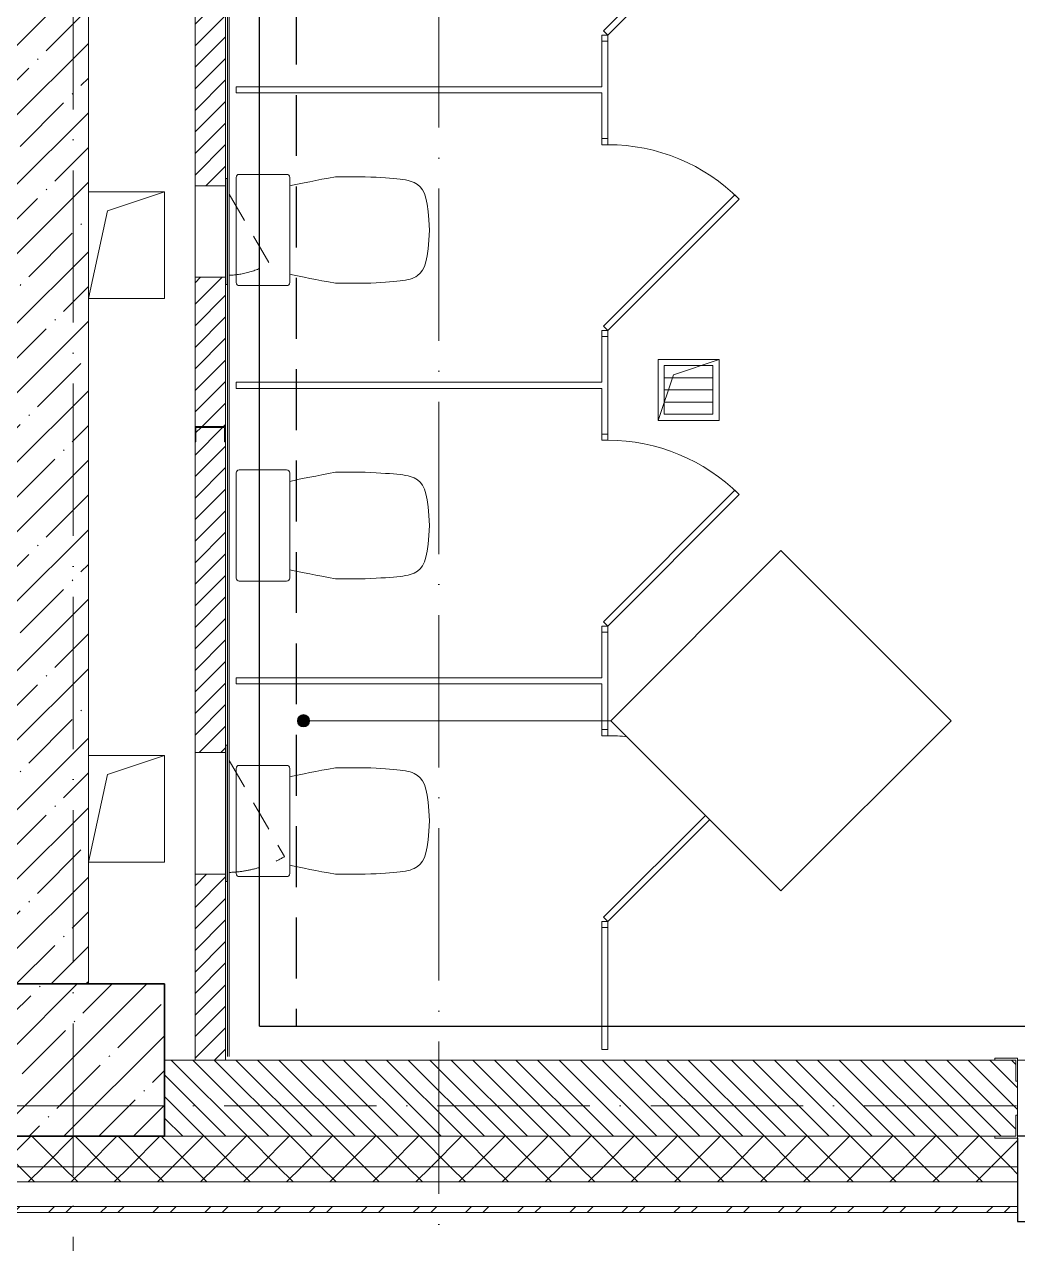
# Model space of a CAD drawing. Header units: millimetres. Extents: x -213536 to 1564669, y -45299 to 942238.
# Drawn here: x 444606 to 447866, y 501550 to 505552 of the extents above; entities that cross this region are included whole.
import ezdxf

# ---------------------------------------------------------------- set-up
doc = ezdxf.new("R2010")
doc.units = ezdxf.units.MM
for name, pattern in [('01 Штриховая _2 мм_', [300, 200, -100]), ('200_ШТРИХ_ш1п0_6_', [160, 100, -60]), ('50_200_ШТРИХ_1Т_ш5_п1_п1_', [700, 500, -100, 0, -100]), ('Штрих короткий', [300, 150, -150])]:
    doc.linetypes.add(name, pattern=pattern)
for name, color, linetype, lineweight in [('0-1', 7, 'Continuous', 5), ('0-2', 7, 'Continuous', 9), ('3) ЖБ 4м', 3, 'Continuous', 30), ('Импосты витража-1', 7, 'Continuous', 25), ('Линии', 7, 'Continuous', 9), ('Линии-2', 7, 'Continuous', 5), ('Несущие колонны', 7, 'Continuous', 9), ('Несущие колонны-1', 7, 'Continuous', 35), ('Обобщенные модели', 7, 'Continuous', 9), ('Общие ребра', 7, 'Continuous', 9), ('Окна', 7, 'Continuous', 9), ('Оси-2', 7, '50_200_ШТРИХ_1Т_ш5_п1_п1_', 9), ('Открывание в плане-2', 7, '200_ШТРИХ_ш1п0_6_', 9), ('Перемычка-1', 7, 'Штрих короткий', 9), ('СТ-1_16', 7, '01 Штриховая _2 мм_', 90), ('Стены', 7, 'Continuous', 9), ('Стены-1', 7, 'Continuous', 13), ('Штриховка разреза-1', 7, 'Continuous', 9)]:
    doc.layers.add(name, color=color, linetype=linetype, lineweight=lineweight)
for name, color, linetype, lineweight, true_color in [('Каркас_Импост-2', 7, 'Continuous', 9, 0xaaaaaa), ('Открывание-2', 7, 'Continuous', 9, 0xaaaaaa), ('Панель-1', 7, 'Continuous', 9, 0xaaaaaa), ('Проем-1', 7, 'Continuous', 9, 0xaaaaaa), ('Сантехнические приборы-1', 7, 'Continuous', 9, 0xaaaaaa), ('СТ-11', 7, 'Continuous', 90, 0x800080), ('Стены-2', 7, 'Continuous', 9, 0xaaaaaa), ('Элементы узлов-3', 7, 'Continuous', 9, 0x3b3b3b)]:
    doc.layers.add(name, color=color, linetype=linetype, lineweight=lineweight, true_color=true_color)
doc.layers.get('0-2').off()
pattern_1 = [(45, (0, 0), (-70.71068, 70.71068), []), (135, (0, 0), (-70.71068, -70.71068), [])]

# ---------------------------------------------------------------- blocks, each defined once
blk = doc.blocks.new('Ос 3 эт верх часть')
at = {"layer": 'Оси-2'}
for p, q in [((444766, 535177.6), (444766, 499613)), ((445966, 499613), (445966, 535177.6)), ((535374.3, 502002.4), (426847.2, 502002.4))]:
    blk.add_line(p, q, dxfattribs=at)
blk = doc.blocks.new('BSC_Колонна _Прямоугольная - 500х500-V61-АИ2_03_План отделки стен 3-го этажа _Часть 1_')
at = {"layer": 'Несущие колонны'}
h = blk.add_hatch(dxfattribs=at)
h.set_pattern_fill('FP_57', color=256, style=0, pattern_type=2)
h.set_pattern_definition([(45, (-15650, -57250), (-114.04925, 114.04925), []), (45, (-15535.95, -57250), (-114.04925, 114.04925), [201.613, -40.323, 3.353, -36.97])])
h.paths.add_polyline_path([(-250, -250), (250, -250), (250, 250), (-250, 250), (-250, 219.7)], flags=0)
at = {"layer": 'Несущие колонны-1'}
for p, q in [((250, 250), (-250, 250)), ((-250, 250), (-250, -250)), ((250, -250), (250, 250)), ((-250, -250), (250, -250))]:
    blk.add_line(p, q, dxfattribs=at)
blk = doc.blocks.new('Проем_Дверь_Прямоугольный - 1000х2700h_витражные проемы-25985460-АИ2_03_План отделки стен 3-го этажа _Часть 1_')
at = {"layer": 'Перемычка-1'}
for p, q in [((500, 125), (-500, 125)), ((500, -125), (-500, -125))]:
    blk.add_line(p, q, dxfattribs=at)
blk = doc.blocks.new('Прямоугольный импост - Откос НВФ_50х280 мм-V155-АИ2_03_План отделки стен 3-го этажа _Часть 1_')
at = {"layer": 'Импосты витража-1'}
for p, q in [((0, 130), (-50, 130)), ((-50, 130), (-50, -150)), ((0, -144), (0, 130)), ((-50, -150), (0, -150))]:
    blk.add_line(p, q, dxfattribs=at)
blk = doc.blocks.new('DOR_ДУ_распашная__1Ст_Прямоугольная_ШЕР - Вн_650х2100h_Кабинки С_у-18405741-АИ2_03_План отделки стен 3-го этажа _Часть 1_')
at = {"layer": 'Каркас_Импост-2'}
for p, q in [((-325, 10), (-305, 10)), ((-305, 10), (-305, -10)), ((305, 10), (325, 10)), ((305, -10), (305, 10)), ((-305, -10), (-325, -10)), ((325, -10), (305, -10))]:
    blk.add_line(p, q, dxfattribs=at)
at = {"layer": 'Открывание-2'}
blk.add_arc((-305, -10), 610, 315, 0, dxfattribs=at)
at = {"layer": 'Панель-1'}
for p, q in [((-305, -10), (-290.9, 4.1)), ((-290.9, 4.1), (140.5, -427.2)), ((126.3, -441.3), (-305, -10)), ((140.5, -427.2), (126.3, -441.3))]:
    blk.add_line(p, q, dxfattribs=at)
at = {"layer": 'Проем-1'}
for p, q in [((-325, -10), (-325, 10)), ((325, 10), (325, -10))]:
    blk.add_line(p, q, dxfattribs=at)
blk = doc.blocks.new('SND_Унитаз_Santek_HEO - Santek HEO_ 365х635х785_ выпуск-прямой_ PN4_5_ Х-резьба НР DN15_ К-гл_кон_ П DN100-17949504-АИ2_03_План отделки стен 3-го этажа _Часть 1_')
at = {"layer": 'Сантехнические приборы-1'}
for p, q in [((-175, 423.4), (-175, 325.6)), ((175, 325.6), (175, 423.4)), ((-182.5, 165.8), (-182.5, 10)), ((172.5, 175.8), (-172.5, 175.8)), ((182.5, 10), (182.5, 165.8)), ((-172.5, 0), (172.5, 0))]:
    blk.add_line(p, q, dxfattribs=at)
for centre, start, end in [((-172.5, 165.8), 90, 180), ((172.5, 165.8), 0, 90), ((-172.5, 10), 180, 270), ((172.5, 10), 270, 0)]:
    blk.add_arc(centre, 10, start, end, dxfattribs=at)
for points, knots in [([(0, 634.5), (-96, 631.3), (-168.1, 609.5), (-169.2, 526.5), (-175, 423.4)], [-0.5440111, -0.5440111, -0.5440111, -0.5440111, -0.2757876, 0, 0, 0, 0]), ([(175, 423.4), (169.2, 526.5), (168.1, 609.5), (96, 631.3), (0, 634.5)], [-0.5440111, -0.5440111, -0.5440111, -0.5440111, -0.2682234, 0, 0, 0, 0])]:
    blk.add_open_spline(points, degree=3, knots=knots, dxfattribs=at)
for points in [[(-175, 325.6), (-163, 263.9), (-153.6, 214.5), (-145, 174.9)], [(145, 174.9), (153.6, 214.5), (163, 263.9), (175, 325.6)]]:
    blk.add_open_spline(points, degree=3, dxfattribs=at)
blk = doc.blocks.new('DOR_ДУ_распашная__1Ст_Прямоугольная_ШЕР - Вн_650х2100h_Кабинки С_у-V177-АИ2_03_План отделки стен 3-го этажа _Часть 1_')
at = {"layer": 'Каркас_Импост-2'}
for p, q in [((-325, 10), (-305, 10)), ((-305, 10), (-305, -10)), ((305, 10), (325, 10)), ((305, -10), (305, 10)), ((-305, -10), (-325, -10)), ((325, -10), (305, -10))]:
    blk.add_line(p, q, dxfattribs=at)
at = {"layer": 'Открывание-2'}
blk.add_arc((-305, -10), 610, 354.0177, 0, dxfattribs=at)
at = {"layer": 'Панель-1'}
for p, q in [((-305, -10), (-290.9, 4.1)), ((-290.9, 4.1), (43.4, -330.1)), ((29.2, -344.2), (-305, -10))]:
    blk.add_line(p, q, dxfattribs=at)
at = {"layer": 'Проем-1'}
for p, q in [((-325, -10), (-325, 10)), ((325, 10), (325, -10))]:
    blk.add_line(p, q, dxfattribs=at)
blk = doc.blocks.new('Фахверк_СКБ_Уголок - 250_2700-27497298-АИ2_03_План отделки стен 3-го этажа _Часть 1_')
at = {"layer": 'Обобщенные модели'}
for p, q in [((200, 181), (125, 181)), ((125, 181), (125, 106)), ((131, 106), (131, 175)), ((131, 175), (200, 175)), ((200, 175), (200, 181)), ((125, 106), (131, 106)), ((131, -6), (125, -6)), ((125, -6), (125, -81)), ((131, -75), (131, -6)), ((200, -75), (131, -75)), ((200, -81), (200, -75)), ((125, -81), (200, -81))]:
    blk.add_line(p, q, dxfattribs=at)
blk = doc.blocks.new('154_Фахверк_СКБ_Швеллер - Тип_100_3960-28737914-АИ2_03_План отделки стен 3-го этажа _Часть 1_')
at = {"layer": 'Обобщенные модели'}
for p, q in [((175, 50), (125, 50)), ((125, 50), (125, -50)), ((128, 47), (175, 47)), ((128, -47), (128, 47)), ((175, 47), (175, 50)), ((125, -50), (175, -50)), ((175, -47), (128, -47)), ((175, -50), (175, -47))]:
    blk.add_line(p, q, dxfattribs=at)
blk = doc.blocks.new('AR_Отверстие Ниша - Лючок-32402568-АИ2_03_План отделки стен 3-го этажа _Часть 1_')
at = {"layer": 'Окна'}
for p, q in [((-200, 50), (200, 50)), ((-200, -50), (-200, 50)), ((200, 50), (200, -50)), ((200, -50), (-200, -50))]:
    blk.add_line(p, q, dxfattribs=at)
blk = doc.blocks.new('Л_Общий_Лючок - Лючок-29741325-АИ2_03_План отделки стен 3-го этажа _Часть 1_')
at = {"layer": 'Окна'}
for p, q in [((-24, 0), (-24, -6)), ((0, 0), (-24, 0)), ((424, 0), (400, 0)), ((424, 0), (424, -6)), ((-24, -6), (424, -6))]:
    blk.add_line(p, q, dxfattribs=at)
at = {"layer": 'Открывание в плане-2'}
blk.add_line((373.2, -12), (58, -194), dxfattribs=at)
blk.add_arc((394, 0), 388, 181.7811, 210, dxfattribs=at)
blk = doc.blocks.new('AR_Отверстие Ниша - Лючок-32402544-АИ2_03_План отделки стен 3-го этажа _Часть 1_')
at = {"layer": 'Окна'}
for p, q in [((-150, 50), (150, 50)), ((-150, -50), (-150, 50)), ((150, 50), (150, -50)), ((150, -50), (-150, -50))]:
    blk.add_line(p, q, dxfattribs=at)
blk = doc.blocks.new('Л_Общий_Лючок - Лючок-29759562-АИ2_03_План отделки стен 3-го этажа _Часть 1_')
at = {"layer": 'Окна'}
for p, q in [((-24, 0), (-24, -6)), ((0, 0), (-24, 0)), ((324, 0), (300, 0)), ((324, 0), (324, -6)), ((-24, -6), (324, -6))]:
    blk.add_line(p, q, dxfattribs=at)
at = {"layer": 'Открывание в плане-2'}
blk.add_line((273.2, -12), (44.6, -144), dxfattribs=at)
blk.add_arc((294, 0), 288, 182.3995, 210, dxfattribs=at)
blk = doc.blocks.new('AR_Отверстие прямоугольное _в плите_ - AR_Отверстие прямоугольное _в плите_-V203-АИ2_03_План отделки стен 3-го этажа _Часть 1_')
at = {"layer": 'Обобщенные модели'}
for p, q in [((125, 175), (-125, 175)), ((-62.5, 112.5), (125, 175)), ((125, -175), (125, 175)), ((-125, -175), (-62.5, 112.5)), ((-125, -175), (125, -175))]:
    blk.add_line(p, q, dxfattribs=at)
blk = doc.blocks.new('AR_Отверстие прямоугольное _в плите_ - AR_Отверстие прямоугольное _в плите_-30459207-АИ2_03_План отделки стен 3-го этажа _Часть 1_')
at = {"layer": 'Обобщенные модели'}
for p, q in [((100, 100), (-100, 100)), ((-100, 100), (-100, -100)), ((-50, 50), (100, 100)), ((100, -100), (100, 100)), ((-100, -100), (-50, 50)), ((-100, -100), (100, -100))]:
    blk.add_line(p, q, dxfattribs=at)
blk = doc.blocks.new('0125-Р-ОО-Ш2-АР-о_23_10_2024_rvt-1-АИ2_03_План отделки стен 3-го этажа _Часть 1_')
at = {"layer": 'Штриховка разреза-1'}
h = blk.add_hatch(dxfattribs=at)
h.set_pattern_fill('FP_2', color=256, style=0, pattern_type=2)
h.set_pattern_definition([(45, (0, 0), (-114.04925, 114.04925), []), (45, (114.05, 0), (-114.04925, 114.04925), [201.612, -40.322, 3.353, -36.97])])
h.paths.add_polyline_path([(15400, 57500), (15650, 57500), (15650, 65000), (15400, 65000), (15400, 58319.5)], flags=0)
h = blk.add_hatch(dxfattribs=at)
h.set_pattern_fill('FP_38', color=256, style=0, pattern_type=2)
h.set_pattern_definition([(45, (0, 0), (-35.35534, 35.35534), [])])
h.paths.add_polyline_path([(16100, 57250), (16099, 57860), (16000, 57860), (16000, 57250)], flags=0)
h.paths.add_polyline_path([(16000, 58260), (16100, 58260), (16100, 59280), (16097, 59280), (16097, 59327), (16003, 59327), (16003, 59280), (16000, 59280), (16000, 58319.5)], flags=0)
h.paths.add_polyline_path([(16097, 59330), (16100, 59330), (16099, 59820), (16000, 59820), (16000, 59330), (16068.6, 59330)], flags=0)
h.paths.add_polyline_path([(16076, 60120), (16100, 60120), (16099, 62500), (16000, 62500), (16000, 60120)], flags=0)
h.paths.add_polyline_path([(16100, 63000), (16100, 64800), (16000, 64800), (16000, 63000), (16099, 63000)], flags=0)
h = blk.add_hatch(dxfattribs=at)
h.set_pattern_fill('FP_1', color=256, style=0, pattern_type=2)
h.set_pattern_definition([(135, (0, 0), (-35.35534, -35.35534), [])])
h.paths.add_polyline_path([(20050, 57000), (20050, 57250), (19706, 57250), (19706, 57181), (19700, 57181), (19700, 57069), (19706, 57069), (19706, 57000), (19775, 57000)], flags=0)
h.paths.add_polyline_path([(18192.5, 57000), (18694, 57000.5), (18694, 57069), (18700, 57069), (18700, 57181), (18694, 57181), (18694, 57250), (15900, 57250), (15900, 57000), (17250.3, 57000)], flags=0)
h = blk.add_hatch(dxfattribs=at)
h.set_pattern_fill('FP_50', color=256, style=0, pattern_type=2)
h.set_pattern_definition(pattern_1)
h.paths.add_polyline_path([(75665.1, 56900), (76650, 56900), (76650, 57000), (70300, 57000), (70300, 56900), (74722.9, 56900)], flags=0)
h.paths.add_polyline_path([(66243.3, 56900), (66350, 56900), (66350, 56994), (66275, 56994), (66275, 57000), (65325, 57000), (65325, 56994), (65250, 56994), (65250, 56900), (66100, 56900)], flags=0)
h.paths.add_polyline_path([(68800, 56900), (69300, 56900), (69300, 57000), (67425, 57000), (67425, 56994), (67350, 56994), (67350, 56900), (68127.7, 56900)], flags=0)
h.paths.add_polyline_path([(63450, 56900), (63450, 56994), (63375, 56994), (63375, 57000), (62325, 57000), (62325, 56994), (62250, 56994), (62250, 56900), (63444, 56900)], flags=0)
h.paths.add_polyline_path([(60375, 56900), (60450, 56900), (60450, 56994), (60375, 56994), (60375, 57000), (59325, 57000), (59325, 56994), (59250, 56994), (59250, 56900), (59648.1, 56900)], flags=0)
h.paths.add_polyline_path([(56600, 56900), (57450, 56900), (57450, 56994), (57375, 56994), (57375, 57000), (56325, 57000), (56325, 56994), (56250, 56994), (56250, 56900), (56350.5, 56900)], flags=0)
h.paths.add_polyline_path([(54444, 56900), (54450, 56900), (54450, 56994), (54375, 56994), (54375, 57000), (53325, 57000), (53325, 56994), (53250, 56994), (53250, 56900), (54375, 56900)], flags=0)
h.paths.add_polyline_path([(51450, 56900), (51450, 56994), (51375, 56994), (51375, 57000), (50325, 57000), (50325, 56994), (50250, 56994), (50250, 56900), (51168.6, 56900)], flags=0)
h.paths.add_polyline_path([(48450, 56900), (48450, 56994), (48375, 56994), (48375, 57000), (46775, 57000), (46775, 56994), (46700, 56994), (46700, 56900), (48342.1, 56900)], flags=0)
h.paths.add_polyline_path([(44900, 56900), (44900, 56994), (44825, 56994), (44825, 57000), (43775, 57000), (43775, 56994), (43700, 56994), (43700, 56900), (44894, 56900)], flags=0)
h.paths.add_polyline_path([(41050, 56900), (41900, 56900), (41900, 56994), (41825, 56994), (41825, 57000), (40775, 57000), (40775, 56994), (40700, 56994), (40700, 56900), (40804.7, 56900)], flags=0)
h.paths.add_polyline_path([(38900, 56900), (38900, 56994), (38825, 56994), (38825, 57000), (37775, 57000), (37775, 56994), (37700, 56994), (37700, 56900), (38550, 56900)], flags=0)
h.paths.add_polyline_path([(35894, 56900), (35900, 56900), (35900, 56994), (35825, 56994), (35825, 57000), (34775, 57000), (34775, 56994), (34700, 56994), (34700, 56900), (35825, 56900)], flags=0)
h.paths.add_polyline_path([(32900, 56900), (32900, 56994), (32825, 56994), (32825, 57000), (31775, 57000), (31775, 56994), (31700, 56994), (31700, 56900), (32796.2, 56900)], flags=0)
h.paths.add_polyline_path([(29550, 56900), (29900, 56900), (29900, 56994), (29825, 56994), (29825, 57000), (28775, 57000), (28775, 56994), (28700, 56994), (28700, 56900), (29498.6, 56900)], flags=0)
h.paths.add_polyline_path([(25700, 56900), (26900, 56900), (26900, 56994), (26825, 56994), (26825, 57000), (25775, 57000), (25775, 56994), (25700, 56994)], flags=0)
h.paths.add_polyline_path([(23825, 56900), (23900, 56900), (23900, 56994), (23825, 56994), (23825, 57000), (22775, 57000), (22775, 56994), (22700, 56994), (22700, 56900), (23550, 56900)], flags=0)
h.paths.add_polyline_path([(20825, 56900), (20900, 56900), (20900, 56994), (20825, 56994), (20825, 57000), (19775, 57000), (19775, 56994), (19700, 56994), (19700, 56900), (20550, 56900)], flags=0)
h.paths.add_polyline_path([(18700, 56900), (18700, 56994), (18625, 56994), (18625, 57000), (8900, 57000), (8900, 56900), (18663.6, 56900)], flags=0)
h.paths.add_polyline_path([(6886.4, 56900), (7900, 56900), (7900, 57000), (-100, 57000), (-100, 56900), (3117.7, 56900)], flags=0)
h = blk.add_hatch(dxfattribs=at)
h.set_pattern_fill('FP_50', color=256, style=0, pattern_type=2)
h.set_pattern_definition(pattern_1)
h.paths.add_polyline_path([(75665.1, 56850), (76650, 56850), (76650, 56900), (70300, 56900), (70300, 56850), (74722.9, 56850)], flags=0)
h.paths.add_polyline_path([(69300, 56850), (69300, 56900), (67350, 56900), (67350, 56850), (69069.9, 56850)], flags=0)
h.paths.add_polyline_path([(66350, 56850), (66350, 56900), (65250, 56900), (65250, 56850), (66243.3, 56850)], flags=0)
h.paths.add_polyline_path([(63450, 56850), (63450, 56900), (62250, 56900), (62250, 56850), (63416.8, 56850)], flags=0)
h.paths.add_polyline_path([(60450, 56850), (60450, 56900), (59250, 56900), (59250, 56850), (59648.1, 56850)], flags=0)
h.paths.add_polyline_path([(57450, 56850), (57450, 56900), (56250, 56900), (56250, 56850), (56821.6, 56850)], flags=0)
h.paths.add_polyline_path([(53250, 56850), (54450, 56850), (54450, 56900), (53250, 56900)], flags=0)
h.paths.add_polyline_path([(51450, 56850), (51450, 56900), (50250, 56900), (50250, 56850), (51168.6, 56850)], flags=0)
h.paths.add_polyline_path([(48450, 56850), (48450, 56900), (46700, 56900), (46700, 56850), (48342.1, 56850)], flags=0)
h.paths.add_polyline_path([(44573.4, 56850), (44900, 56850), (44900, 56900), (43700, 56900), (43700, 56850)], flags=0)
h.paths.add_polyline_path([(41900, 56850), (41900, 56900), (40700, 56900), (40700, 56850), (41746.8, 56850)], flags=0)
h.paths.add_polyline_path([(38900, 56850), (38900, 56900), (37700, 56900), (37700, 56850), (37978.1, 56850)], flags=0)
h.paths.add_polyline_path([(34700, 56850), (35900, 56850), (35900, 56900), (34700, 56900)], flags=0)
h.paths.add_polyline_path([(32900, 56850), (32900, 56900), (31700, 56900), (31700, 56850), (32796.2, 56850)], flags=0)
h.paths.add_polyline_path([(28700, 56850), (29900, 56850), (29900, 56900), (28700, 56900)], flags=0)
h.paths.add_polyline_path([(25729.9, 56850), (26900, 56850), (26900, 56900), (25700, 56900), (25700, 56850)], flags=0)
h.paths.add_polyline_path([(23900, 56850), (23900, 56900), (22700, 56900), (22700, 56850), (23845.5, 56850)], flags=0)
h.paths.add_polyline_path([(20547.9, 56850), (20900, 56850), (20900, 56900), (19700, 56900), (19700, 56850), (20076.9, 56850)], flags=0)
h.paths.add_polyline_path([(18700, 56850), (18700, 56900), (8900, 56900), (8900, 56850), (18663.6, 56850)], flags=0)
h.paths.add_polyline_path([(7900, 56850), (7900, 56900), (-200, 56900), (-200, 56850), (6886.4, 56850)], flags=0)
h = blk.add_hatch(dxfattribs=at)
h.set_pattern_fill('FP_49', color=256, style=0, pattern_type=2)
h.set_pattern_definition([(45, (0, 0), (-85.53659, 85.53659), []), (45, (57.02, 0), (-85.53659, 85.53659), [])])
h.paths.add_polyline_path([(47399.9, 56750), (47565, 56750), (47565, 56770), (46700, 56770), (46700, 56750)], flags=0)
h.paths.add_polyline_path([(44900, 56750), (44900, 56770), (43700, 56770), (43700, 56750), (44573.4, 56750)], flags=0)
h.paths.add_polyline_path([(41746.8, 56750), (41900, 56750), (41900, 56770), (40700, 56770), (40700, 56750), (40804.7, 56750)], flags=0)
h.paths.add_polyline_path([(38900, 56750), (38900, 56770), (37700, 56770), (37700, 56750), (37978.1, 56750)], flags=0)
h.paths.add_polyline_path([(35900, 56750), (35900, 56770), (34700, 56770), (34700, 56750), (35151.6, 56750)], flags=0)
h.paths.add_polyline_path([(32900, 56750), (32900, 56770), (31700, 56770), (31700, 56750), (32796.2, 56750)], flags=0)
h.paths.add_polyline_path([(29900, 56750), (29900, 56770), (28700, 56770), (28700, 56750), (29498.6, 56750)], flags=0)
h.paths.add_polyline_path([(25700, 56750), (26900, 56750), (26900, 56770), (25700, 56770)], flags=0)
h.paths.add_polyline_path([(23900, 56750), (23900, 56770), (22700, 56770), (22700, 56750), (23845.5, 56750)], flags=0)
h.paths.add_polyline_path([(20547.9, 56750), (20900, 56750), (20900, 56770), (19700, 56770), (19700, 56750), (20076.9, 56750)], flags=0)
h.paths.add_polyline_path([(18700, 56750), (18700, 56770), (8900, 56770), (8900, 56750), (18663.6, 56750)], flags=0)
h.paths.add_polyline_path([(7900, 56750), (7900, 56770), (-330, 56770), (-330, 56750), (6886.4, 56750)], flags=0)
at = {"layer": 'Линии'}
for p, q in [((17520, 59550), (17720, 59550)), ((17520, 59350), (17520, 59550)), ((17540, 59530), (17700, 59530)), ((17540, 59370), (17540, 59530)), ((17700, 59530), (17700, 59370)), ((17720, 59550), (17720, 59350)), ((17700, 59490), (17540, 59490)), ((17700, 59450), (17540, 59450)), ((17700, 59410), (17540, 59410)), ((17700, 59370), (17540, 59370)), ((17720, 59350), (17520, 59350))]:
    blk.add_line(p, q, dxfattribs=at)
at = {"layer": 'Общие ребра'}
for p, q in [((15900, 57000), (18625, 57000)), ((18625, 57000), (15900, 57000)), ((18700, 56900), (8900, 56900)), ((18700, 56850), (8900, 56850))]:
    blk.add_line(p, q, dxfattribs=at)
at = {"layer": 'Стены'}
blk.add_line((18700, 57250), (19700, 57250), dxfattribs=at)
at = {"layer": 'Стены-1'}
for p, q in [((15650, 57500), (15650, 65000)), ((16000, 62500), (16000, 60120)), ((16100, 60144), (16100, 61430)), ((16000, 59820), (16000, 59330)), ((16100, 59330), (16100, 59796)), ((16000, 59280), (16000, 58260)), ((16100, 58284), (16100, 59280)), ((16000, 57860), (16000, 57250)), ((16100, 57250), (16100, 57836)), ((18625, 57250), (15900, 57250)), ((16000, 57250), (16100, 57250)), ((18700, 57069), (18700, 57181)), ((18700, 56770), (18700, 56994)), ((8900, 56770), (18700, 56770)), ((18700, 56770), (8900, 56770)), ((18700, 56750), (18700, 56770)), ((8900, 56750), (18700, 56750))]:
    blk.add_line(p, q, dxfattribs=at)
at = {"layer": 'Стены-2'}
for p, q in [((17335, 60595), (17335, 60445)), ((17355, 60275), (17355, 60595)), ((17335, 60445), (16135, 60445)), ((16135, 60445), (16135, 60425)), ((16135, 60425), (17335, 60425)), ((17335, 60425), (17335, 60275)), ((17335, 59625), (17335, 59475)), ((17355, 59305), (17355, 59625)), ((17335, 59475), (16135, 59475)), ((16135, 59475), (16135, 59455)), ((16135, 59455), (17335, 59455)), ((17335, 59455), (17335, 59305)), ((17335, 58655), (17335, 58505)), ((17355, 58335), (17355, 58655)), ((17335, 58505), (16135, 58505)), ((16135, 58505), (16135, 58485)), ((16135, 58485), (17335, 58485)), ((17335, 58485), (17335, 58335)), ((17335, 57685), (17335, 57285)), ((17355, 57285), (17355, 57685)), ((17335, 57285), (17355, 57285))]:
    blk.add_line(p, q, dxfattribs=at)
at = {"layer": '0-2'}
for name, p, rotation in [('DOR_ДУ_распашная__1Ст_Прямоугольная_ШЕР - Вн_650х2100h_Кабинки С_у-18405741-АИ2_03_План отделки стен 3-го этажа _Часть 1_', (17345, 60920), 90.00000000000007), ('DOR_ДУ_распашная__1Ст_Прямоугольная_ШЕР - Вн_650х2100h_Кабинки С_у-18405741-АИ2_03_План отделки стен 3-го этажа _Часть 1_', (17345, 59950), 90.00000000000007), ('SND_Унитаз_Santek_HEO - Santek HEO_ 365х635х785_ выпуск-прямой_ PN4_5_ Х-резьба НР DN15_ К-гл_кон_ П DN100-17949504-АИ2_03_План отделки стен 3-го этажа _Часть 1_', (16135, 59975), 270.0000000000002), ('AR_Отверстие Ниша - Лючок-32402544-АИ2_03_План отделки стен 3-го этажа _Часть 1_', (16050, 59970), 270.0000000000001), ('Л_Общий_Лючок - Лючок-29759562-АИ2_03_План отделки стен 3-го этажа _Часть 1_', (16100, 59820), 90.0000000000001), ('154_Фахверк_СКБ_Швеллер - Тип_100_3960-28737914-АИ2_03_План отделки стен 3-го этажа _Часть 1_', (16050, 59455), 270.0000000000001), ('DOR_ДУ_распашная__1Ст_Прямоугольная_ШЕР - Вн_650х2100h_Кабинки С_у-18405741-АИ2_03_План отделки стен 3-го этажа _Часть 1_', (17345, 58980), 90.00000000000007), ('SND_Унитаз_Santek_HEO - Santek HEO_ 365х635х785_ выпуск-прямой_ PN4_5_ Х-резьба НР DN15_ К-гл_кон_ П DN100-17949504-АИ2_03_План отделки стен 3-го этажа _Часть 1_', (16135, 59005), 270.0000000000002), ('DOR_ДУ_распашная__1Ст_Прямоугольная_ШЕР - Вн_650х2100h_Кабинки С_у-V177-АИ2_03_План отделки стен 3-го этажа _Часть 1_', (17345, 58010), 90.00000000000007), ('Л_Общий_Лючок - Лючок-29741325-АИ2_03_План отделки стен 3-го этажа _Часть 1_', (16100, 57860), 90.0000000000001), ('AR_Отверстие Ниша - Лючок-32402568-АИ2_03_План отделки стен 3-го этажа _Часть 1_', (16050, 58060), 270.0000000000001), ('SND_Унитаз_Santek_HEO - Santek HEO_ 365х635х785_ выпуск-прямой_ PN4_5_ Х-резьба НР DN15_ К-гл_кон_ П DN100-17949504-АИ2_03_План отделки стен 3-го этажа _Часть 1_', (16135, 58035), 270.0000000000002), ('Фахверк_СКБ_Уголок - 250_2700-27497298-АИ2_03_План отделки стен 3-го этажа _Часть 1_', (18825, 57175), 180), ('Прямоугольный импост - Откос НВФ_50х280 мм-V155-АИ2_03_План отделки стен 3-го этажа _Часть 1_', (18700, 56850), 180)]:
    blk.add_blockref(name, p, dxfattribs=dict(at, rotation=rotation))
for name, p in [('AR_Отверстие прямоугольное _в плите_ - AR_Отверстие прямоугольное _в плите_-V203-АИ2_03_План отделки стен 3-го этажа _Часть 1_', (15775, 59925)), ('AR_Отверстие прямоугольное _в плите_ - AR_Отверстие прямоугольное _в плите_-30459207-АИ2_03_План отделки стен 3-го этажа _Часть 1_', (17620, 59450)), ('AR_Отверстие прямоугольное _в плите_ - AR_Отверстие прямоугольное _в плите_-V203-АИ2_03_План отделки стен 3-го этажа _Часть 1_', (15775, 58075)), ('BSC_Колонна _Прямоугольная - 500х500-V61-АИ2_03_План отделки стен 3-го этажа _Часть 1_', (15650, 57250)), ('Проем_Дверь_Прямоугольный - 1000х2700h_витражные проемы-25985460-АИ2_03_План отделки стен 3-го этажа _Часть 1_', (19200, 57125))]:
    blk.add_blockref(name, p, dxfattribs=at)
blk = doc.blocks.new('3этВверх')
at = {"layer": 'Элементы узлов-3'}
blk.add_hatch(color=256, dxfattribs=at).paths.add_polyline_path([(445522.1, 503246.5), (445527.3, 503247.2), (445532.1, 503249.2), (445536.2, 503252.4), (445539.4, 503256.5), (445541.4, 503261.3), (445542.1, 503266.5), (445541.4, 503271.7), (445539.4, 503276.5), (445536.2, 503280.6), (445532.1, 503283.8), (445527.3, 503285.8), (445522.1, 503286.5), (445516.9, 503285.8), (445512.1, 503283.8), (445507.9, 503280.6), (445504.8, 503276.5), (445502.8, 503271.7), (445502.1, 503266.5), (445502.8, 503261.3), (445504.8, 503256.5), (445507.9, 503252.4), (445512.1, 503249.2), (445516.9, 503247.2)], flags=0)
at = {"layer": 'Линии-2'}
for p, q in [((447089, 503825.2), (446530.4, 503266.5)), ((447647.7, 503266.5), (447089, 503825.2)), ((446530.4, 503266.5), (445542.1, 503266.5)), ((446530.4, 503266.5), (447089, 502707.8)), ((447089, 502707.8), (447647.7, 503266.5))]:
    blk.add_line(p, q, dxfattribs=at)
for start, end in [(0, 180), (180, 0)]:
    blk.add_arc((445522.1, 503266.5), 20, start, end, dxfattribs=at)
at = {"layer": 'Общие ребра'}
blk.add_line((445273, 506325.4), (445273, 502164.4), dxfattribs=at)
at = {"layer": 'СТ-11', "lineweight": 25}
for q in [(445378, 506220.4), (449104, 502264.4)]:
    blk.add_line((445378, 502264.4), q, dxfattribs=at)
at = {"layer": 'СТ-1_16', "lineweight": 25}
blk.add_line((445498, 506220.4), (445498, 502264.4), dxfattribs=at)
at = {"layer": 'Стены-1'}
for p, q in [((445266, 506332.4), (445266, 505046.4)), ((445278, 502164.4), (445278, 506320.4)), ((445266, 504698.4), (445266, 504232.4)), ((445266, 504182.4), (445266, 503186.4)), ((445266, 502738.4), (445266, 502152.4)), ((445266, 502152.4), (445278, 502152.4))]:
    blk.add_line(p, q, dxfattribs=at)
at = {"layer": '0-1'}
blk.add_blockref('0125-Р-ОО-Ш2-АР-о_23_10_2024_rvt-1-АИ2_03_План отделки стен 3-го этажа _Часть 1_', (429166, 444902.4), dxfattribs=at)

msp = doc.modelspace()

# ---------------------------------------------------------------- block references
at = {"color": 5, "lineweight": 30}
msp.add_blockref('Ос 3 эт верх часть', (0, 0), dxfattribs=at)
at = {"layer": '3) ЖБ 4м'}
msp.add_blockref('3этВверх', (0, 0), dxfattribs=at)

doc.saveas('drawing.dxf')
